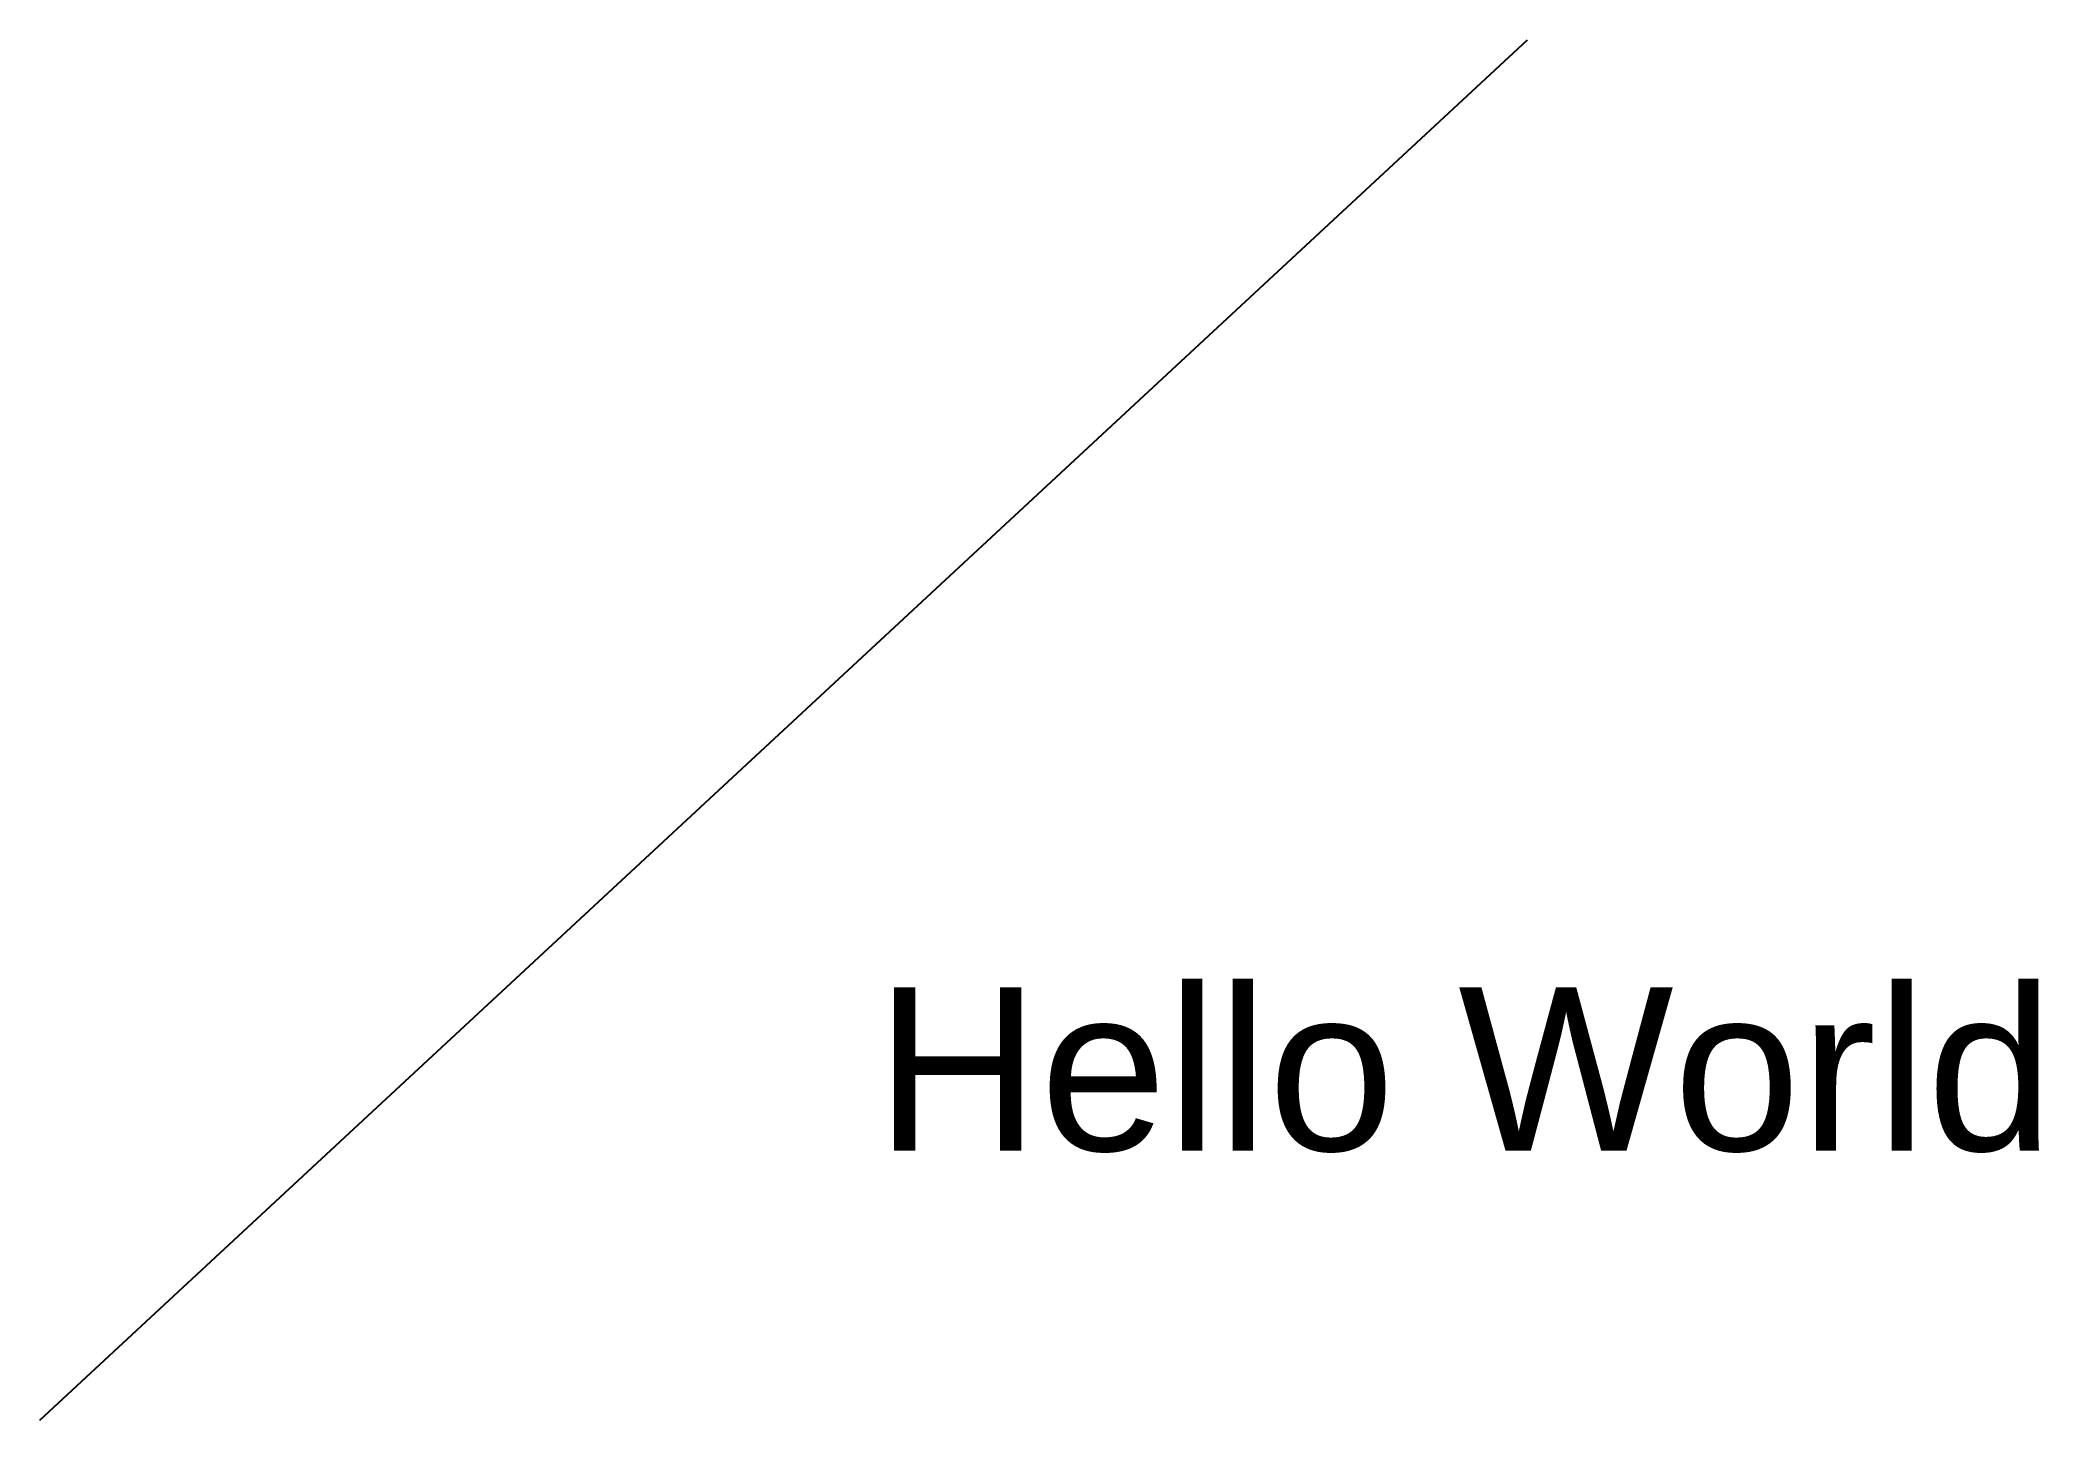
# Model space of a CAD drawing. Header units: millimetres. Extents: x 561 to 929, y 49 to 302.
import ezdxf

# ---------------------------------------------------------------- set-up
doc = ezdxf.new("R2010")
doc.units = ezdxf.units.MM
doc.styles.add('Arial_3', font='Arial Unicode MS.ttf', dxfattribs={"height": 3})

msp = doc.modelspace()

# ---------------------------------------------------------------- linework, layer by layer
msp.add_line((561.45, 48.52), (834.85, 302.13))

# ---------------------------------------------------------------- texts
at = {"insert": (714.97, 128.02), "char_height": 30, "attachment_point": 1, "style": 'Arial_3'}
msp.add_mtext_dynamic_manual_height_columns('Hello World', width=2528.2855, gutter_width=150, heights=[0], dxfattribs=at)

doc.saveas('drawing.dxf')
